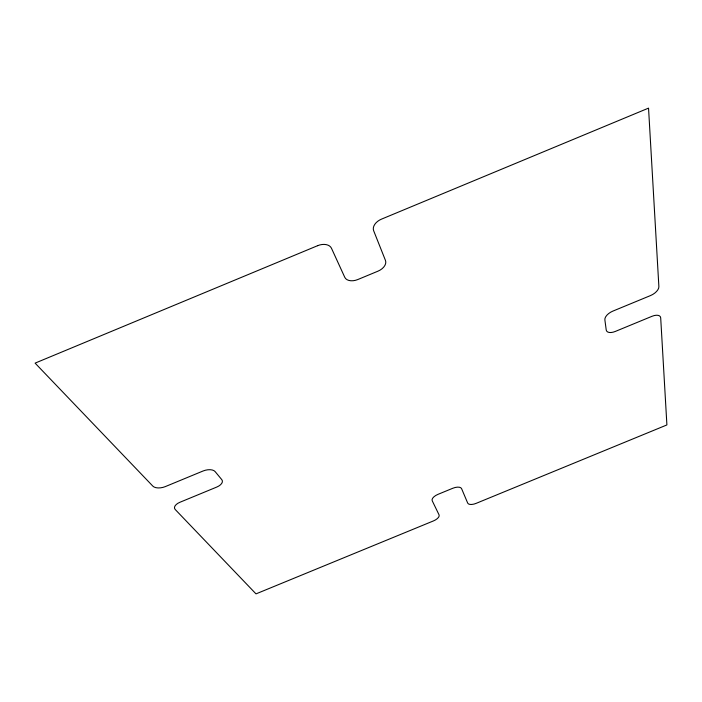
<?xml version="1.0" encoding="UTF-8"?>
<svg xmlns="http://www.w3.org/2000/svg" width="702" height="702" viewBox="0 0 702 702"><rect width="100%" height="100%" fill="white"/><g stroke="black" fill="none" stroke-linecap="round" stroke-linejoin="round"><path stroke-width="1.05" d="M317.646 245.674L35.1 363.127L152.852 486.135A9.705 5.072 -13.7 0 0 165.347 486.591L203.027 471.016A9.495 4.984 -15.1 0 1 215.102 471.577L221.806 479.668A9.354 4.844 -15.3 0 1 216.672 487.1L180.002 502.237A9.284 4.686 -14.5 0 0 175.193 509.468L256.002 593.874L433.45 520.919A7.74 3.501 -21.3 0 0 439.048 514.856L432.213 500.737A7.941 3.685 -21.6 0 1 437.978 494.357L452.755 488.276A7.941 3.685 -22 0 1 461.591 488.653L467.69 503.08A7.748 3.501 -22.4 0 0 476.167 503.352L666.9 424.938L660.696 317.866A9.231 4.642 -29.2 0 0 651.982 316.304L615.294 331.449A9.301 4.791 -28.4 0 1 606.221 329.966L604.87 319.858A9.433 4.923 -28.6 0 1 612.828 311.126L650.535 295.56A9.644 5.028 -30 0 0 658.88 286.583L648.543 108.126L381.449 219.156A11.434 7.617 -23.9 0 0 373.648 230.712L385.468 260.46A11.013 7.081 -22.6 0 1 377.966 271.174L357.792 279.545A11.013 7.073 -21.6 0 1 344.787 277.343L331.467 248.245A11.416 7.599 -20.4 0 0 317.646 245.674"/></g></svg>
